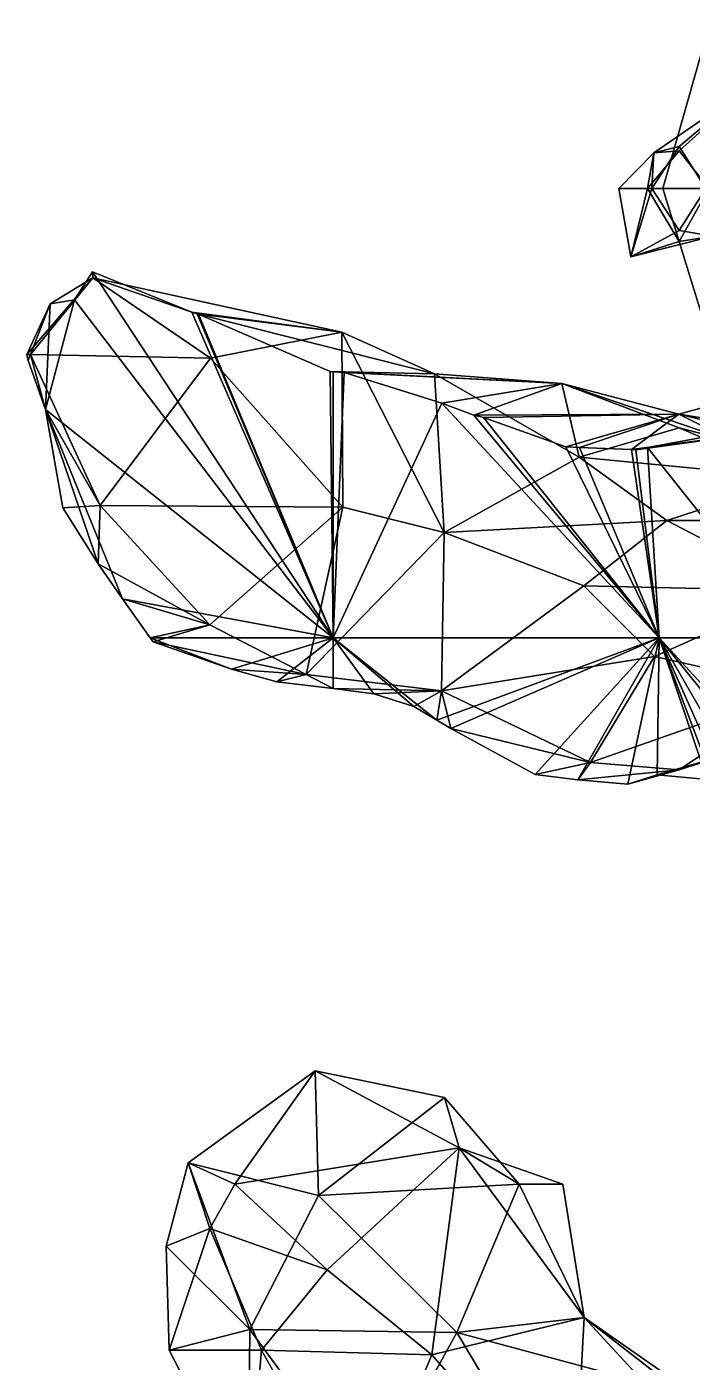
# Model space of a CAD drawing. Extents: x 290095 to 295679, y 4553756 to 4561441.
# Drawn here: x 291337.1 to 291408.6, y 4554112.6 to 4554256 of the extents above; entities that cross this region are included whole.
import ezdxf

# ---------------------------------------------------------------- set-up
doc = ezdxf.new("R2010")
doc.units = 0
doc.layers.add('Au_ppm_Pref_-_0_5', color=7, linetype='CONTINUOUS')

msp = doc.modelspace()

# ---------------------------------------------------------------- linework, layer by layer
at = {"layer": 'Au_ppm_Pref_-_0_5'}
for points in [[(291412.18, 4554238.61, 1834.25), (291405.39, 4554238.61, 1829.31), (291410.32, 4554255.99, 1829.59)], [(291410.32, 4554255.99, 1829.59), (291405.39, 4554238.61, 1829.31), (291411.74, 4554238.61, 1825.54)], [(291404.42, 4554242.46, 1811.49), (291414.99, 4554249.72, 1811.49), (291407.14, 4554243.14, 1813)], [(291414.99, 4554249.72, 1811.49), (291404.42, 4554242.46, 1811.49), (291407.14, 4554242.65, 1810.15)], [(291410.01, 4554238.61, 1812.85), (291407.14, 4554243.14, 1813), (291414.99, 4554249.72, 1811.49)], [(291414.99, 4554249.72, 1811.49), (291407.14, 4554242.65, 1810.15), (291410.32, 4554238.61, 1810)], [(291410.01, 4554238.61, 1812.85), (291404.19, 4554238.61, 1812.88), (291407.14, 4554243.14, 1813)], [(291404.42, 4554242.46, 1811.49), (291407.14, 4554243.14, 1813), (291404.19, 4554238.61, 1812.88)], [(291400.67, 4554238.61, 1811.49), (291404.42, 4554242.46, 1811.49), (291404.19, 4554238.61, 1812.88)], [(291404.42, 4554242.46, 1811.49), (291400.67, 4554238.61, 1811.49), (291403.76, 4554238.61, 1809.9)], [(291404.42, 4554242.46, 1811.49), (291403.76, 4554238.61, 1809.9), (291407.14, 4554242.65, 1810.15)], [(291407.14, 4554242.65, 1810.15), (291403.76, 4554238.61, 1809.9), (291410.32, 4554238.61, 1810)], [(291401.95, 4554231.27, 1811.49), (291400.67, 4554238.61, 1811.49), (291404.19, 4554238.61, 1812.88)], [(291401.95, 4554231.27, 1811.49), (291403.76, 4554238.61, 1809.9), (291400.67, 4554238.61, 1811.49)], [(291401.95, 4554231.27, 1811.49), (291404.19, 4554238.61, 1812.88), (291407.14, 4554234.12, 1812.99)], [(291401.95, 4554231.27, 1811.49), (291407.14, 4554232.93, 1809.6), (291403.76, 4554238.61, 1809.9)], [(291410.32, 4554238.61, 1810), (291403.76, 4554238.61, 1809.9), (291407.14, 4554232.93, 1809.6)], [(291410.01, 4554238.61, 1812.85), (291407.14, 4554234.12, 1812.99), (291404.19, 4554238.61, 1812.88)], [(291409.74, 4554224.46, 1829.31), (291405.39, 4554238.61, 1829.31), (291412.18, 4554238.61, 1834.25)], [(291409.74, 4554224.46, 1829.31), (291411.74, 4554238.61, 1825.54), (291405.39, 4554238.61, 1829.31)], [(291410.01, 4554238.61, 1812.85), (291410.74, 4554233.52, 1811.49), (291407.14, 4554234.12, 1812.99)], [(291410.74, 4554233.52, 1811.49), (291410.32, 4554238.61, 1810), (291407.14, 4554232.93, 1809.6)], [(291401.95, 4554231.27, 1811.49), (291407.14, 4554234.12, 1812.99), (291410.74, 4554233.52, 1811.49)], [(291401.95, 4554231.27, 1811.49), (291410.74, 4554233.52, 1811.49), (291407.14, 4554232.93, 1809.6)], [(291337.1, 4554220.79, 1808.54), (291344.2, 4554229.04, 1810.68), (291339.63, 4554226.24, 1810.96)], [(291337.49, 4554220.79, 1808.36), (291344.2, 4554229.04, 1810.68), (291337.1, 4554220.79, 1808.54)], [(291337.49, 4554220.79, 1808.36), (291356.82, 4554220.4, 1805.54), (291344.2, 4554229.04, 1810.68)], [(291344.2, 4554229.04, 1810.68), (291342.22, 4554226.67, 1812.22), (291339.63, 4554226.24, 1810.96)], [(291344.15, 4554229.67, 1813.79), (291370, 4554190.39, 1816.12), (291342.22, 4554226.67, 1812.22)], [(291344.2, 4554229.04, 1810.68), (291344.15, 4554229.67, 1813.79), (291342.22, 4554226.67, 1812.22)], [(291354.83, 4554225.34, 1817.55), (291370, 4554190.39, 1816.12), (291344.15, 4554229.67, 1813.79)], [(291344.15, 4554229.67, 1813.79), (291344.2, 4554229.04, 1810.68), (291354.83, 4554225.34, 1817.55)], [(291344.2, 4554229.04, 1810.68), (291370.93, 4554223.19, 1811.21), (291354.83, 4554225.34, 1817.55)], [(291344.2, 4554229.04, 1810.68), (291356.82, 4554220.4, 1805.54), (291370.93, 4554223.19, 1811.21)], [(291337.1, 4554220.79, 1808.54), (291339.63, 4554226.24, 1810.96), (291337.26, 4554220.17, 1808.47)], [(291337.26, 4554220.17, 1808.47), (291339.63, 4554226.24, 1810.96), (291339.12, 4554214.9, 1808.06)], [(291342.22, 4554226.67, 1812.22), (291339.12, 4554214.9, 1808.06), (291339.63, 4554226.24, 1810.96)], [(291342.22, 4554226.67, 1812.22), (291370, 4554190.39, 1816.12), (291339.12, 4554214.9, 1808.06)], [(291355.4, 4554225.17, 1817.77), (291370, 4554190.39, 1816.12), (291354.83, 4554225.34, 1817.55)], [(291355.4, 4554225.17, 1817.77), (291354.83, 4554225.34, 1817.55), (291370.93, 4554223.19, 1811.21)], [(291355.54, 4554225.12, 1817.82), (291370, 4554190.39, 1816.12), (291355.4, 4554225.17, 1817.77)], [(291355.54, 4554225.12, 1817.82), (291355.4, 4554225.17, 1817.77), (291380.86, 4554218.71, 1816.8)], [(291370.93, 4554223.19, 1811.21), (291380.86, 4554218.71, 1816.8), (291355.4, 4554225.17, 1817.77)], [(291355.54, 4554225.12, 1817.82), (291369.67, 4554218.96, 1822.7), (291370, 4554190.39, 1816.12)], [(291355.54, 4554225.12, 1817.82), (291380.86, 4554218.71, 1816.8), (291369.67, 4554218.96, 1822.7)], [(291370.93, 4554223.19, 1811.21), (291356.82, 4554220.4, 1805.54), (291371.02, 4554204.4, 1807.13)], [(291380.86, 4554218.71, 1816.8), (291370.93, 4554223.19, 1811.21), (291381.92, 4554201.67, 1811.02)], [(291371.02, 4554204.4, 1807.13), (291381.92, 4554201.67, 1811.02), (291370.93, 4554223.19, 1811.21)], [(291337.26, 4554220.17, 1808.47), (291337.49, 4554220.79, 1808.36), (291337.1, 4554220.79, 1808.54)], [(291339.12, 4554214.9, 1808.06), (291337.49, 4554220.79, 1808.36), (291337.26, 4554220.17, 1808.47)], [(291344.97, 4554204.6, 1806.49), (291337.49, 4554220.79, 1808.36), (291339.12, 4554214.9, 1808.06)], [(291344.97, 4554204.6, 1806.49), (291356.82, 4554220.4, 1805.54), (291337.49, 4554220.79, 1808.36)], [(291371.02, 4554204.4, 1807.13), (291356.82, 4554220.4, 1805.54), (291344.97, 4554204.6, 1806.49)], [(291417.84, 4554212.69, 1835.36), (291407.11, 4554214.38, 1829.35), (291430.45, 4554220.79, 1829.38)], [(291419.74, 4554211.3, 1826.54), (291430.45, 4554220.79, 1829.38), (291407.11, 4554214.38, 1829.35)], [(291370, 4554218.93, 1822.84), (291370, 4554190.39, 1816.12), (291369.67, 4554218.96, 1822.7)], [(291369.67, 4554218.96, 1822.7), (291394.54, 4554217.67, 1823.12), (291370, 4554218.93, 1822.84)], [(291380.86, 4554218.71, 1816.8), (291394.54, 4554217.67, 1823.12), (291369.67, 4554218.96, 1822.7)], [(291370, 4554190.39, 1816.12), (291370, 4554218.93, 1822.84), (291371.16, 4554218.85, 1823.27)], [(291370, 4554218.93, 1822.84), (291394.54, 4554217.67, 1823.12), (291371.16, 4554218.85, 1823.27)], [(291381.65, 4554215.58, 1826.5), (291370, 4554190.39, 1816.12), (291371.16, 4554218.85, 1823.27)], [(291371.16, 4554218.85, 1823.27), (291394.54, 4554217.67, 1823.12), (291381.65, 4554215.58, 1826.5)], [(291380.86, 4554218.71, 1816.8), (291396.41, 4554209.78, 1816.05), (291394.54, 4554217.67, 1823.12)], [(291381.92, 4554201.67, 1811.02), (291396.41, 4554209.78, 1816.05), (291380.86, 4554218.71, 1816.8)], [(291381.65, 4554215.58, 1826.5), (291394.54, 4554217.67, 1823.12), (291385.09, 4554214.27, 1827.85)], [(291385.09, 4554214.27, 1827.85), (291394.54, 4554217.67, 1823.12), (291407.11, 4554214.38, 1829.35)], [(291394.54, 4554217.67, 1823.12), (291396.41, 4554209.78, 1816.05), (291407.14, 4554212.91, 1820.06)], [(291394.54, 4554217.67, 1823.12), (291413.08, 4554211.38, 1823.37), (291407.11, 4554214.38, 1829.35)], [(291413.08, 4554211.38, 1823.37), (291394.54, 4554217.67, 1823.12), (291407.14, 4554212.91, 1820.06)], [(291339.12, 4554214.9, 1808.06), (291344.75, 4554198.31, 1808.7), (291340.96, 4554204.32, 1807.92)], [(291339.12, 4554214.9, 1808.06), (291347.39, 4554194.58, 1809.27), (291344.75, 4554198.31, 1808.7)], [(291370, 4554190.39, 1816.12), (291347.39, 4554194.58, 1809.27), (291339.12, 4554214.9, 1808.06)], [(291344.97, 4554204.6, 1806.49), (291339.12, 4554214.9, 1808.06), (291340.96, 4554204.32, 1807.92)], [(291404.98, 4554190.39, 1832.47), (291370, 4554190.39, 1816.12), (291381.65, 4554215.58, 1826.5)], [(291404.98, 4554190.39, 1832.47), (291381.65, 4554215.58, 1826.5), (291385.09, 4554214.27, 1827.85)], [(291385.09, 4554214.27, 1827.85), (291407.11, 4554214.38, 1829.35), (291386.13, 4554214.04, 1828.29)], [(291404.98, 4554190.39, 1832.47), (291385.09, 4554214.27, 1827.85), (291386.13, 4554214.04, 1828.29)], [(291386.13, 4554214.04, 1828.29), (291407.11, 4554214.38, 1829.35), (291394.99, 4554210.88, 1831.81)], [(291394.99, 4554210.88, 1831.81), (291404.98, 4554190.39, 1832.47), (291386.13, 4554214.04, 1828.29)], [(291394.99, 4554210.88, 1831.81), (291407.11, 4554214.38, 1829.35), (291396.43, 4554210.83, 1832.47)], [(291396.43, 4554210.83, 1832.47), (291407.11, 4554214.38, 1829.35), (291402.02, 4554210.6, 1835.05)], [(291417.84, 4554212.69, 1835.36), (291402.02, 4554210.6, 1835.05), (291407.11, 4554214.38, 1829.35)], [(291407.11, 4554214.38, 1829.35), (291413.08, 4554211.38, 1823.37), (291419.74, 4554211.3, 1826.54)], [(291396.41, 4554209.78, 1816.05), (291419.77, 4554207.52, 1817.29), (291407.14, 4554212.91, 1820.06)], [(291417.84, 4554212.69, 1835.36), (291402.49, 4554210.56, 1835.26), (291402.02, 4554210.6, 1835.05)], [(291417.84, 4554212.69, 1835.36), (291403.73, 4554210.8, 1835.88), (291402.49, 4554210.56, 1835.26)], [(291417.84, 4554212.69, 1835.36), (291411.55, 4554212.26, 1839.05), (291403.73, 4554210.8, 1835.88)], [(291411.55, 4554212.26, 1839.05), (291420, 4554190.39, 1839.49), (291403.73, 4554210.8, 1835.88)], [(291407.14, 4554212.91, 1820.06), (291419.77, 4554207.52, 1817.29), (291413.08, 4554211.38, 1823.37)], [(291404.98, 4554190.39, 1832.47), (291394.99, 4554210.88, 1831.81), (291396.43, 4554210.83, 1832.47)], [(291402.02, 4554210.6, 1835.05), (291404.98, 4554190.39, 1832.47), (291396.43, 4554210.83, 1832.47)], [(291402.49, 4554210.56, 1835.26), (291404.98, 4554190.39, 1832.47), (291402.02, 4554210.6, 1835.05)], [(291403.73, 4554210.8, 1835.88), (291404.98, 4554190.39, 1832.47), (291402.49, 4554210.56, 1835.26)], [(291420, 4554190.39, 1839.49), (291404.98, 4554190.39, 1832.47), (291403.73, 4554210.8, 1835.88)], [(291405.82, 4554202.98, 1811.62), (291396.41, 4554209.78, 1816.05), (291381.92, 4554201.67, 1811.02)], [(291419.77, 4554207.52, 1817.29), (291396.41, 4554209.78, 1816.05), (291405.82, 4554202.98, 1811.62)], [(291405.82, 4554202.98, 1811.62), (291427.67, 4554202.98, 1813.69), (291419.77, 4554207.52, 1817.29)], [(291344.75, 4554198.31, 1808.7), (291344.97, 4554204.6, 1806.49), (291340.96, 4554204.32, 1807.92)], [(291344.75, 4554198.31, 1808.7), (291356.74, 4554191.76, 1807.76), (291344.97, 4554204.6, 1806.49)], [(291344.97, 4554204.6, 1806.49), (291356.74, 4554191.76, 1807.76), (291371.02, 4554204.4, 1807.13)], [(291367.08, 4554186.43, 1812.57), (291371.02, 4554204.4, 1807.13), (291356.74, 4554191.76, 1807.76)], [(291367.08, 4554186.43, 1812.57), (291381.92, 4554201.67, 1811.02), (291371.02, 4554204.4, 1807.13)], [(291381.92, 4554201.67, 1811.02), (291396.89, 4554195.95, 1816.2), (291405.82, 4554202.98, 1811.62)], [(291396.89, 4554195.95, 1816.2), (291420.31, 4554195.42, 1816.5), (291405.82, 4554202.98, 1811.62)], [(291405.82, 4554202.98, 1811.62), (291420.31, 4554195.42, 1816.5), (291427.67, 4554202.98, 1813.69)], [(291381.63, 4554184.7, 1817.14), (291381.92, 4554201.67, 1811.02), (291367.08, 4554186.43, 1812.57)], [(291396.89, 4554195.95, 1816.2), (291381.92, 4554201.67, 1811.02), (291381.63, 4554184.7, 1817.14)], [(291347.39, 4554194.58, 1809.27), (291356.74, 4554191.76, 1807.76), (291344.75, 4554198.31, 1808.7)], [(291381.63, 4554184.7, 1817.14), (291404.48, 4554188.36, 1819.76), (291396.89, 4554195.95, 1816.2)], [(291396.89, 4554195.95, 1816.2), (291404.48, 4554188.36, 1819.76), (291420.31, 4554195.42, 1816.5)], [(291350.36, 4554190.39, 1809.92), (291347.39, 4554194.58, 1809.27), (291370, 4554190.39, 1816.12)], [(291350.36, 4554190.39, 1809.92), (291356.74, 4554191.76, 1807.76), (291347.39, 4554194.58, 1809.27)], [(291420.31, 4554195.42, 1816.5), (291404.48, 4554188.36, 1819.76), (291420.05, 4554184.86, 1823.33)], [(291356.74, 4554191.76, 1807.76), (291350.36, 4554190.39, 1809.92), (291350.67, 4554189.94, 1810)], [(291350.67, 4554189.94, 1810), (291367.08, 4554186.43, 1812.57), (291356.74, 4554191.76, 1807.76)], [(291359.08, 4554187, 1812.48), (291350.67, 4554189.94, 1810), (291350.36, 4554190.39, 1809.92)], [(291359.08, 4554187, 1812.48), (291350.36, 4554190.39, 1809.92), (291370, 4554190.39, 1816.12)], [(291363.94, 4554185.66, 1813.94), (291359.08, 4554187, 1812.48), (291370, 4554190.39, 1816.12)], [(291370, 4554184.95, 1815.81), (291363.94, 4554185.66, 1813.94), (291370, 4554190.39, 1816.12)], [(291370, 4554190.39, 1816.12), (291404.98, 4554190.39, 1832.47), (291381.14, 4554181.55, 1819.48)], [(291374.37, 4554184.38, 1817.29), (291370, 4554184.95, 1815.81), (291370, 4554190.39, 1816.12)], [(291378.64, 4554183, 1818.7), (291374.37, 4554184.38, 1817.29), (291370, 4554190.39, 1816.12)], [(291381.14, 4554181.55, 1819.48), (291378.64, 4554183, 1818.7), (291370, 4554190.39, 1816.12)], [(291382.63, 4554180.64, 1819.99), (291381.14, 4554181.55, 1819.48), (291404.98, 4554190.39, 1832.47)], [(291391.69, 4554175.71, 1823.19), (291382.63, 4554180.64, 1819.99), (291404.98, 4554190.39, 1832.47)], [(291396.25, 4554175.13, 1825.2), (291391.69, 4554175.71, 1823.19), (291404.98, 4554190.39, 1832.47)], [(291401.62, 4554174.68, 1827.62), (291396.25, 4554175.13, 1825.2), (291404.98, 4554190.39, 1832.47)], [(291404.79, 4554175.67, 1829.31), (291401.62, 4554174.68, 1827.62), (291404.98, 4554190.39, 1832.47)], [(291410.14, 4554175.18, 1831.7), (291404.79, 4554175.67, 1829.31), (291404.98, 4554190.39, 1832.47)], [(291410.81, 4554175, 1831.98), (291410.14, 4554175.18, 1831.7), (291404.98, 4554190.39, 1832.47)], [(291418.28, 4554173.93, 1835.25), (291404.98, 4554190.39, 1832.47), (291420, 4554174.07, 1836.08)], [(291404.98, 4554190.39, 1832.47), (291420, 4554190.39, 1839.49), (291420, 4554174.07, 1836.08)], [(291412.01, 4554174.68, 1832.47), (291404.98, 4554190.39, 1832.47), (291414.42, 4554174.04, 1833.47)], [(291414.42, 4554174.04, 1833.47), (291404.98, 4554190.39, 1832.47), (291418.28, 4554173.93, 1835.25)], [(291410.81, 4554175, 1831.98), (291404.98, 4554190.39, 1832.47), (291412.01, 4554174.68, 1832.47)], [(291350.67, 4554189.94, 1810), (291359.08, 4554187, 1812.48), (291367.08, 4554186.43, 1812.57)], [(291404.48, 4554188.36, 1819.76), (291381.63, 4554184.7, 1817.14), (291397.64, 4554176.98, 1822.11)], [(291404.48, 4554188.36, 1819.76), (291397.64, 4554176.98, 1822.11), (291420.05, 4554184.86, 1823.33)], [(291363.94, 4554185.66, 1813.94), (291367.08, 4554186.43, 1812.57), (291359.08, 4554187, 1812.48)], [(291363.94, 4554185.66, 1813.94), (291370, 4554184.95, 1815.81), (291367.08, 4554186.43, 1812.57)], [(291370, 4554184.95, 1815.81), (291381.63, 4554184.7, 1817.14), (291367.08, 4554186.43, 1812.57)], [(291381.63, 4554184.7, 1817.14), (291370, 4554184.95, 1815.81), (291374.37, 4554184.38, 1817.29)], [(291378.64, 4554183, 1818.7), (291381.63, 4554184.7, 1817.14), (291374.37, 4554184.38, 1817.29)], [(291381.63, 4554184.7, 1817.14), (291378.64, 4554183, 1818.7), (291381.14, 4554181.55, 1819.48)], [(291382.63, 4554180.64, 1819.99), (291381.63, 4554184.7, 1817.14), (291381.14, 4554181.55, 1819.48)], [(291397.64, 4554176.98, 1822.11), (291381.63, 4554184.7, 1817.14), (291382.63, 4554180.64, 1819.99)], [(291420.05, 4554184.86, 1823.33), (291397.64, 4554176.98, 1822.11), (291407.14, 4554176.21, 1826.33)], [(291412.31, 4554177.84, 1829.31), (291420.05, 4554184.86, 1823.33), (291407.14, 4554176.21, 1826.33)], [(291391.69, 4554175.71, 1823.19), (291397.64, 4554176.98, 1822.11), (291382.63, 4554180.64, 1819.99)], [(291404.79, 4554175.67, 1829.31), (291412.31, 4554177.84, 1829.31), (291401.62, 4554174.68, 1827.62)], [(291401.62, 4554174.68, 1827.62), (291412.31, 4554177.84, 1829.31), (291407.14, 4554176.21, 1826.33)], [(291412.31, 4554177.84, 1829.31), (291404.79, 4554175.67, 1829.31), (291410.14, 4554175.18, 1831.7)], [(291396.25, 4554175.13, 1825.2), (291397.64, 4554176.98, 1822.11), (291391.69, 4554175.71, 1823.19)], [(291397.64, 4554176.98, 1822.11), (291396.25, 4554175.13, 1825.2), (291407.14, 4554176.21, 1826.33)], [(291396.25, 4554175.13, 1825.2), (291401.62, 4554174.68, 1827.62), (291407.14, 4554176.21, 1826.33)], [(291368.06, 4554143.88, 1787.74), (291359.44, 4554131.7, 1789.01), (291354.44, 4554134, 1787.59)], [(291368.06, 4554143.88, 1787.74), (291354.44, 4554134, 1787.59), (291368.43, 4554130.48, 1783.65)], [(291383.54, 4554135.63, 1789.67), (291359.44, 4554131.7, 1789.01), (291368.06, 4554143.88, 1787.74)], [(291368.06, 4554143.88, 1787.74), (291368.43, 4554130.48, 1783.65), (291381.94, 4554141.01, 1784.64)], [(291383.54, 4554135.63, 1789.67), (291368.06, 4554143.88, 1787.74), (291381.94, 4554141.01, 1784.64)], [(291389.96, 4554131.7, 1783.96), (291381.94, 4554141.01, 1784.64), (291368.43, 4554130.48, 1783.65)], [(291389.96, 4554131.7, 1783.96), (291383.54, 4554135.63, 1789.67), (291381.94, 4554141.01, 1784.64)], [(291359.44, 4554131.7, 1789.01), (291383.54, 4554135.63, 1789.67), (291369.34, 4554122.52, 1790.61)], [(291369.34, 4554122.52, 1790.61), (291383.54, 4554135.63, 1789.67), (291380.6, 4554113.38, 1791.36)], [(291383.54, 4554135.63, 1789.67), (291396.96, 4554117.38, 1788.48), (291380.6, 4554113.38, 1791.36)], [(291383.54, 4554135.63, 1789.67), (291394.67, 4554131.7, 1787.74), (291396.96, 4554117.38, 1788.48)], [(291389.96, 4554131.7, 1783.96), (291394.67, 4554131.7, 1787.74), (291383.54, 4554135.63, 1789.67)], [(291352.05, 4554125.07, 1787.74), (291354.44, 4554134, 1787.59), (291356.74, 4554126.94, 1789.33)], [(291352.05, 4554125.07, 1787.74), (291361.04, 4554116.1, 1782.83), (291354.44, 4554134, 1787.59)], [(291356.74, 4554126.94, 1789.33), (291354.44, 4554134, 1787.59), (291359.44, 4554131.7, 1789.01)], [(291368.43, 4554130.48, 1783.65), (291354.44, 4554134, 1787.59), (291361.04, 4554116.1, 1782.83)], [(291356.74, 4554126.94, 1789.33), (291359.44, 4554131.7, 1789.01), (291369.34, 4554122.52, 1790.61)], [(291389.96, 4554131.7, 1783.96), (291368.43, 4554130.48, 1783.65), (291383.28, 4554115.77, 1781.25)], [(291383.28, 4554115.77, 1781.25), (291396.96, 4554117.38, 1788.48), (291389.96, 4554131.7, 1783.96)], [(291389.96, 4554131.7, 1783.96), (291396.96, 4554117.38, 1788.48), (291394.67, 4554131.7, 1787.74)], [(291383.28, 4554115.77, 1781.25), (291368.43, 4554130.48, 1783.65), (291361.04, 4554116.1, 1782.83)], [(291356.74, 4554126.94, 1789.33), (291352.4, 4554113.89, 1787.74), (291352.05, 4554125.07, 1787.74)], [(291356.74, 4554126.94, 1789.33), (291362.31, 4554113.89, 1791.05), (291352.4, 4554113.89, 1787.74)], [(291356.74, 4554126.94, 1789.33), (291369.34, 4554122.52, 1790.61), (291362.31, 4554113.89, 1791.05)], [(291361.04, 4554116.1, 1782.83), (291352.05, 4554125.07, 1787.74), (291352.4, 4554113.89, 1787.74)], [(291380.6, 4554113.38, 1791.36), (291362.31, 4554113.89, 1791.05), (291369.34, 4554122.52, 1790.61)], [(291395.79, 4554096.15, 1794.18), (291380.6, 4554113.38, 1791.36), (291396.96, 4554117.38, 1788.48)], [(291396.96, 4554117.38, 1788.48), (291383.28, 4554115.77, 1781.25), (291407.37, 4554109.3, 1783.22)], [(291395.79, 4554096.15, 1794.18), (291396.96, 4554117.38, 1788.48), (291407.14, 4554106.33, 1791.16)], [(291413.88, 4554105.6, 1787.74), (291407.14, 4554106.33, 1791.16), (291396.96, 4554117.38, 1788.48)], [(291407.37, 4554109.3, 1783.22), (291413.88, 4554105.6, 1787.74), (291396.96, 4554117.38, 1788.48)], [(291360.87, 4554097.43, 1787.74), (291361.04, 4554116.1, 1782.83), (291352.4, 4554113.89, 1787.74)], [(291360.87, 4554097.43, 1787.74), (291373.82, 4554098.62, 1782.36), (291361.04, 4554116.1, 1782.83)], [(291373.82, 4554098.62, 1782.36), (291383.28, 4554115.77, 1781.25), (291361.04, 4554116.1, 1782.83)], [(291373.82, 4554098.62, 1782.36), (291394.86, 4554096.35, 1780.89), (291383.28, 4554115.77, 1781.25)], [(291407.37, 4554109.3, 1783.22), (291383.28, 4554115.77, 1781.25), (291394.86, 4554096.35, 1780.89)], [(291360.87, 4554097.43, 1787.74), (291352.4, 4554113.89, 1787.74), (291362.31, 4554113.89, 1791.05)], [(291372.85, 4554095.07, 1792.35), (291360.87, 4554097.43, 1787.74), (291362.31, 4554113.89, 1791.05)], [(291372.85, 4554095.07, 1792.35), (291362.31, 4554113.89, 1791.05), (291380.6, 4554113.38, 1791.36)], [(291380.6, 4554113.38, 1791.36), (291395.79, 4554096.15, 1794.18), (291372.85, 4554095.07, 1792.35)]]:
    msp.add_3dface(points, dxfattribs=at)

doc.saveas('drawing.dxf')
